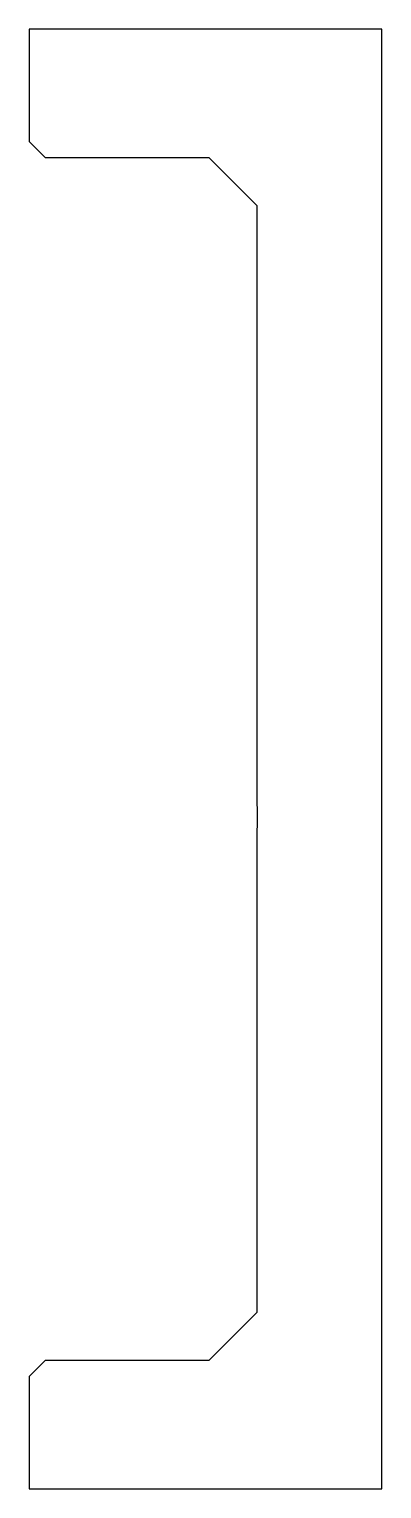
# Model space of a CAD drawing. Header units: metres. Extents: x 0 to 47.5, y 0 to 45.5.
# Drawn here: x 0 to 11, y 0 to 45.5 of the extents above.
import ezdxf

# ---------------------------------------------------------------- set-up
doc = ezdxf.new("R2010")
doc.units = ezdxf.units.M

msp = doc.modelspace()

# ---------------------------------------------------------------- linework, layer by layer
for p, q in [((11, 45.5), (0, 45.5)), ((0, 45.5), (0, 42)), ((11, 0), (11, 45.5)), ((0, 42), (0.499999, 41.5)), ((0.499999, 41.5), (5.60409, 41.5)), ((5.60409, 41.5), (7.10409, 40)), ((7.10409, 40), (7.10409, 21.3819)), ((7.10409, 21.3819), (7.10678, 21.1636)), ((7.10669, 21.0181), (7.10643, 20.6321)), ((7.10678, 21.1636), (7.10669, 21.0181)), ((7.10541, 20.5577), (7.10409, 20.4606)), ((7.10643, 20.6321), (7.10541, 20.5577)), ((7.10409, 20.4606), (7.10409, 5.5)), ((7.10409, 5.5), (5.60409, 4)), ((0.499999, 4), (0, 3.5)), ((5.60409, 4), (0.499999, 4)), ((0, 3.5), (0, 0)), ((0, 0), (11, 0))]:
    msp.add_line(p, q)

doc.saveas('drawing.dxf')
